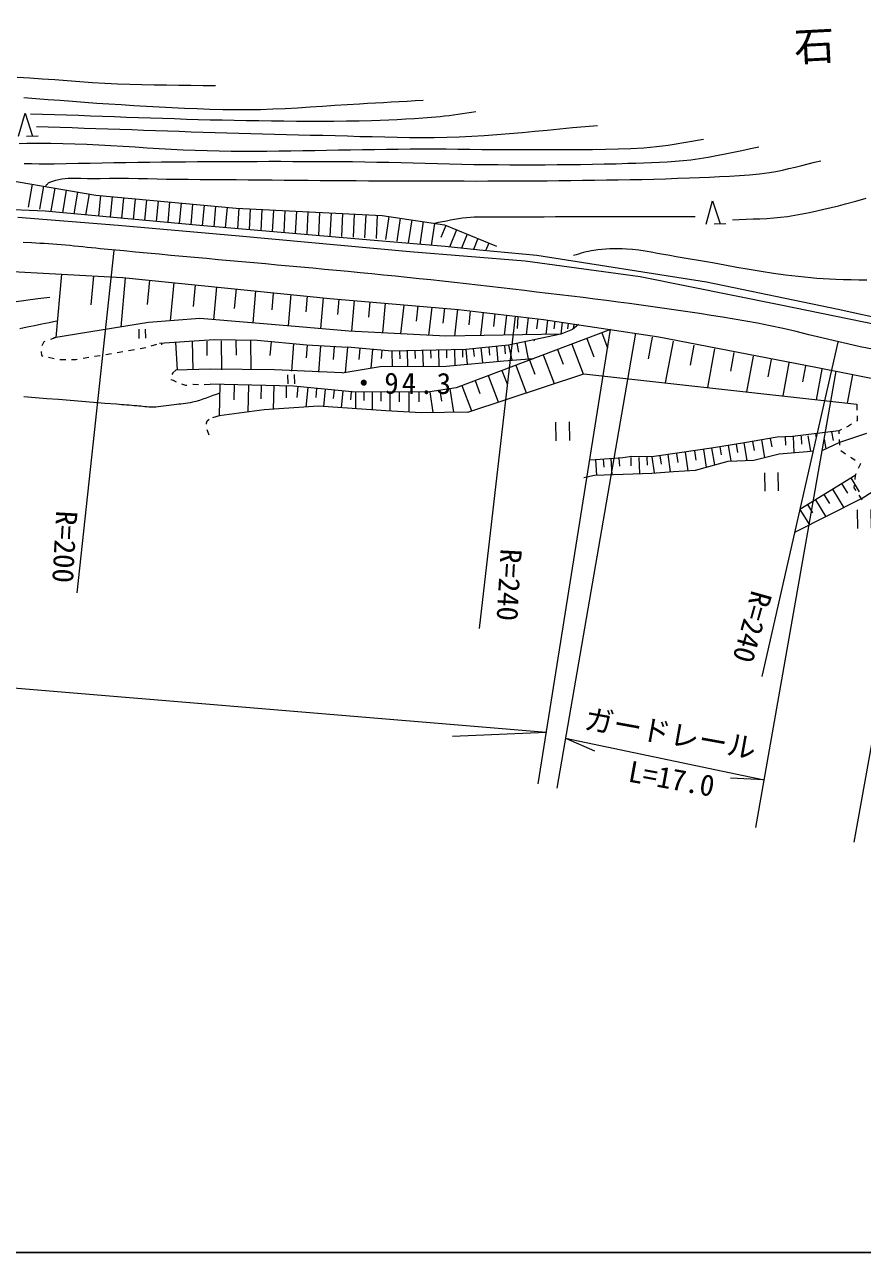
# Model space of a CAD drawing. Units: millimetres, scale not verified. Extents: x 40000 to 680000, y 20000 to 380000.
# Drawn here: x 284268 to 356714, y 205000 to 311168 of the extents above; entities that cross this region are included whole.
import ezdxf
from ezdxf.enums import TextEntityAlignment as Align

# ---------------------------------------------------------------- set-up
doc = ezdxf.new("R2010")
doc.units = ezdxf.units.MM
doc.header["$LTSCALE"] = 1000
doc.linetypes.add('CHAIN', pattern=[18.5, 12, -1.5, 3.5, -1.5])
for name, color, linetype, lineweight in [('M-BGD', 7, 'Continuous', 13), ('M-BMK', 2, 'Continuous', 13), ('M-STR-HTXT', 7, 'Continuous', 13), ('M-TTL-BAND', 7, 'Continuous', 25)]:
    doc.layers.add(name, color=color, linetype=linetype, lineweight=lineweight)
doc.styles.add('ＭＳ ゴシック', font='')
doc.styles.get('ＭＳ ゴシック').set_extended_font_data('MS Gothic')

# ---------------------------------------------------------------- blocks, each defined once
blk = doc.blocks.new('針葉樹林')
at = {"color": 7, "linetype": 'Continuous', "lineweight": 13}
for p, q in [((-0.6, -1), (0, 1)), ((0, 1), (0.6, -1)), ((0.1, -1), (1.1, -1))]:
    blk.add_line(p, q, dxfattribs=at)
blk = doc.blocks.new('田')
at = {"color": 7, "linetype": 'Continuous', "lineweight": 13}
for p, q in [((-0.75, 1), (-0.75, -1)), ((0.75, -1), (0.75, 1))]:
    blk.add_line(p, q, dxfattribs=at)

msp = doc.modelspace()

# ---------------------------------------------------------------- linework, layer by layer
at = {"layer": 'M-BGD'}
for p, q in [((284914, 297356), (284580, 295384)), ((285900, 297190), (285566, 295218)), ((286886, 297023), (286552, 295051)), ((287872, 296856), (287538, 294884)), ((288858, 296689), (288537, 294791)), ((289844, 296522), (289535, 294699)), ((290834, 296385), (290668, 294595)), ((291829, 296292), (291663, 294504)), ((286051, 295020), (281525, 295219)), ((292825, 296200), (292659, 294412)), ((293821, 296108), (293655, 294321)), ((294816, 296015), (294651, 294229)), ((295812, 295923), (295647, 294137)), ((296808, 295831), (296642, 294046)), ((297804, 295739), (297638, 293954)), ((298799, 295646), (298634, 293862)), ((299795, 295554), (299630, 293772)), ((300791, 295462), (300626, 293688)), ((301787, 295369), (301623, 293603)), ((302783, 295286), (302693, 293512)), ((303782, 295235), (303690, 293428)), ((304780, 295184), (304687, 293343)), ((283682, 294522), (292350, 293826)), ((299430, 293789), (286051, 295020)), ((305779, 295133), (305684, 293258)), ((306778, 295082), (306680, 293174)), ((307776, 295031), (307677, 293089)), ((308775, 294980), (308674, 293004)), ((309774, 294929), (309672, 292932)), ((310773, 294879), (310671, 292881)), ((311771, 294828), (311669, 292830)), ((312770, 294777), (312668, 292779)), ((313769, 294726), (313667, 292728)), ((314767, 294675), (314666, 292678)), ((315760, 294568), (315465, 292590)), ((316750, 294420), (316454, 292442)), ((317739, 294273), (317443, 292295)), ((318728, 294125), (318435, 292165)), ((292350, 293826), (302836, 292897)), ((314507, 292509), (299430, 293789)), ((319717, 293978), (319433, 292078)), ((320697, 293798), (320271, 292762)), ((321622, 293418), (321012, 291932)), ((322547, 293039), (322047, 291821)), ((302836, 292897), (317578, 291543)), ((320631, 291973), (314507, 292509)), ((323599, 291655), (320631, 291973)), ((323472, 292659), (323083, 291711)), ((324397, 292279), (324121, 291606)), ((317578, 291543), (327561, 290730)), ((328572, 291189), (323599, 291655)), ((343232, 288886), (328572, 291189)), ((282180, 289886), (292743, 289306)), ((327561, 290730), (337506, 289376)), ((287461, 289596), (286968, 284101)), ((290217, 289445), (289991, 286927)), ((292972, 289282), (292589, 285016)), ((292743, 289306), (310658, 287487)), ((295068, 289070), (294878, 286962)), ((297163, 288857), (296866, 285549)), ((337506, 289376), (349656, 286938)), ((354606, 286544), (343232, 288886)), ((299017, 288669), (298848, 286788)), ((300871, 288481), (300616, 285644)), ((302556, 288310), (302405, 286631)), ((304241, 288139), (303992, 285363)), ((305770, 287952), (305638, 286489)), ((307303, 287814), (307060, 285108)), ((308696, 287689), (308575, 286340)), ((310088, 287545), (309848, 284876)), ((310658, 287487), (321783, 286539)), ((311431, 287421), (311313, 286104)), ((312776, 287307), (312537, 284653)), ((314111, 287193), (313993, 285872)), ((315447, 287083), (315216, 284513)), ((317065, 286916), (316781, 284428)), ((318274, 286838), (318124, 285526)), ((319480, 286735), (319201, 284296)), ((349656, 286938), (363547, 284075)), ((299417, 285743), (294990, 285406)), ((308013, 285029), (299417, 285743)), ((320591, 286641), (320445, 285360)), ((321703, 286549), (321438, 284228)), ((321783, 286539), (329135, 285668)), ((322811, 286417), (322672, 285200)), ((323918, 286286), (323688, 284269)), ((324932, 286166), (324804, 285047)), ((325946, 286046), (325747, 284306)), ((326907, 285909), (326847, 284894)), ((327802, 285826), (327632, 284339)), ((328636, 285728), (328536, 284853)), ((329135, 285668), (339118, 284179)), ((329469, 285619), (329326, 284370)), ((361654, 284985), (354606, 286544)), ((294990, 285406), (286792, 284076)), ((312311, 284671), (308013, 285029)), ((320698, 284215), (312311, 284671)), ((334929, 284804), (321591, 279768)), ((330114, 285522), (330037, 284849)), ((330759, 285426), (330641, 284393)), ((331636, 284810), (330643, 284393)), ((331260, 285351), (331205, 284864)), ((332172, 285227), (331636, 284810)), ((331757, 285235), (331712, 284847)), ((285920, 283734), (285767, 283377)), ((286025, 283771), (285920, 283734)), ((286968, 284104), (286497, 283938)), ((295223, 283387), (295697, 283546)), ((295941, 283628), (300665, 283926)), ((296099, 283638), (296109, 283486)), ((297313, 283715), (297466, 281287)), ((298770, 283784), (298807, 281301)), ((300017, 283802), (300035, 282558)), ((300665, 283926), (304377, 283866)), ((301264, 283821), (301301, 281327)), ((302533, 283839), (302552, 282590)), ((303802, 283858), (303840, 281320)), ((304377, 283866), (308665, 283469)), ((305579, 283757), (305487, 282549)), ((307528, 283575), (307346, 281199)), ((308665, 283469), (312179, 283271)), ((330643, 284393), (320698, 284215)), ((330641, 284393), (326124, 283440)), ((326819, 283586), (326975, 282844)), ((327513, 283733), (327826, 282254)), ((328303, 283900), (328320, 283819)), ((331596, 283546), (332572, 280961)), ((332889, 284034), (333497, 282424)), ((334181, 284521), (334676, 283212)), ((338536, 284129), (338186, 282263)), ((339118, 284179), (352680, 281548)), ((340335, 283792), (339661, 280192)), ((285699, 282895), (285721, 282540)), ((285721, 282540), (285862, 282509)), ((290310, 282486), (290803, 282567)), ((291296, 282649), (291790, 282730)), ((292283, 282811), (292776, 282893)), ((293269, 282979), (293761, 283066)), ((294254, 283153), (294746, 283240)), ((308691, 283468), (308606, 282347)), ((309858, 283402), (309684, 281118)), ((311025, 283336), (310939, 282218)), ((312179, 283271), (311976, 281089)), ((316030, 282914), (312179, 283271)), ((313270, 283170), (313182, 282221)), ((314360, 283068), (314211, 281456)), ((315167, 282994), (315101, 282291)), ((322412, 283082), (316030, 282914)), ((316030, 282914), (316065, 281597)), ((316688, 282931), (316706, 282267)), ((317347, 282948), (317382, 281609)), ((318016, 282966), (318034, 282290)), ((318686, 282984), (318722, 281620)), ((319368, 283002), (319386, 282314)), ((320050, 283020), (320086, 281632)), ((320744, 283038), (320762, 282340)), ((321437, 283057), (321473, 281706)), ((322120, 283075), (322137, 282408)), ((326124, 283440), (322412, 283082)), ((322412, 283082), (322535, 281804)), ((323069, 283145), (323133, 282481)), ((323725, 283209), (323849, 281925)), ((324397, 283273), (324463, 282593)), ((325070, 283338), (325194, 282048)), ((325757, 283404), (325824, 282708)), ((326124, 283440), (326397, 282147)), ((329116, 282609), (330052, 280129)), ((330356, 283077), (330834, 281811)), ((342135, 283455), (341810, 281722)), ((343935, 283118), (343310, 279784)), ((345601, 282806), (345301, 281200)), ((347268, 282494), (346690, 279406)), ((286351, 282403), (286840, 282298)), ((287331, 282221), (287831, 282221)), ((288331, 282221), (288706, 282221)), ((288706, 282221), (288830, 282242)), ((289323, 282323), (289816, 282404)), ((300308, 281385), (297350, 281286)), ((305886, 281306), (300308, 281385)), ((311722, 281048), (315012, 281588)), ((315012, 281588), (320735, 281638)), ((320735, 281638), (325697, 282095)), ((325697, 282095), (328260, 282286)), ((326736, 281711), (327635, 279331)), ((327926, 282160), (328385, 280945)), ((348812, 282205), (348534, 280718)), ((350356, 281916), (349821, 279056)), ((351786, 281648), (351528, 280271)), ((352680, 281548), (364366, 279226)), ((353216, 281380), (352720, 278732)), ((296919, 280485), (296925, 280470)), ((296925, 280470), (297105, 280410)), ((297095, 281057), (297013, 280923)), ((297350, 281286), (297095, 281057)), ((297105, 280410), (297364, 280271)), ((311722, 281048), (305886, 281306)), ((322583, 277664), (332628, 280979)), ((323217, 280382), (323638, 279267)), ((324357, 280812), (325217, 278533)), ((325547, 281262), (325986, 280097)), ((332628, 280979), (356231, 278339)), ((355865, 280884), (355405, 278431)), ((297829, 280092), (298169, 279982)), ((298169, 279982), (298311, 279999)), ((298807, 280059), (298836, 280062)), ((298836, 280062), (299307, 280046)), ((299806, 280039), (300305, 280070)), ((307534, 279911), (300308, 280070)), ((301156, 280051), (301096, 277330)), ((302387, 280024), (302359, 278716)), ((303618, 279997), (303567, 277657)), ((304712, 279973), (304687, 278811)), ((305807, 279949), (305761, 277899)), ((306901, 279925), (306878, 278899)), ((312874, 279395), (307534, 279911)), ((307890, 279877), (307797, 278919)), ((308760, 279793), (308595, 278091)), ((309515, 279720), (309439, 278926)), ((310271, 279647), (310125, 278135)), ((311027, 279573), (310955, 278830)), ((311782, 279500), (311641, 278037)), ((312514, 279430), (312444, 278710)), ((319305, 279415), (312874, 279395)), ((312874, 279395), (312878, 277946)), ((313593, 279397), (313595, 278654)), ((314311, 279399), (314316, 277849)), ((315079, 279402), (315082, 278608)), ((315847, 279404), (315852, 277750)), ((316666, 279407), (316669, 278559)), ((317486, 279409), (317491, 277664)), ((318348, 279412), (318350, 278547)), ((321591, 279768), (319305, 279415)), ((319305, 279415), (319583, 277622)), ((320174, 279549), (320319, 278611)), ((321043, 279684), (321358, 277647)), ((322078, 279952), (322902, 277769)), ((309678, 278164), (304993, 277847)), ((315514, 277767), (309678, 278164)), ((356231, 278339), (356242, 277839)), ((301102, 277330), (300506, 277172)), ((304993, 277847), (301102, 277330)), ((318571, 277608), (315514, 277767)), ((322583, 277664), (318571, 277608)), ((356253, 277339), (356262, 276911)), ((300010, 276709), (300060, 276898)), ((300010, 276622), (300010, 276709)), ((300239, 275664), (300056, 276129)), ((300060, 276898), (300227, 277038)), ((354665, 276044), (350675, 275548)), ((354891, 276149), (354665, 276044)), ((354665, 276044), (354679, 275793)), ((355508, 276435), (355345, 276359)), ((355778, 276606), (355508, 276435)), ((356262, 276911), (356201, 276873)), ((346506, 275012), (343668, 274535)), ((346459, 275004), (346715, 273481)), ((349345, 275488), (346506, 275012)), ((347220, 275131), (347354, 274338)), ((347982, 275259), (348237, 273736)), ((348743, 275387), (348866, 274657)), ((350675, 275548), (349345, 275488)), ((350026, 275518), (350057, 274813)), ((350719, 275550), (350781, 274163)), ((351412, 275581), (351442, 274900)), ((352005, 275607), (352223, 274282)), ((352668, 275716), (352711, 275452)), ((353243, 274334), (354749, 275061)), ((353415, 275309), (353551, 274483)), ((354047, 275942), (354170, 275197)), ((354706, 275294), (354733, 274795)), ((354749, 275061), (357091, 275835)), ((341087, 274158), (338506, 273781)), ((339883, 273982), (340101, 272492)), ((340628, 274091), (340742, 273315)), ((343668, 274535), (341087, 274158)), ((341373, 274200), (341609, 272587)), ((342180, 274318), (342300, 273494)), ((342986, 274436), (343212, 272892)), ((343668, 274535), (343910, 273089)), ((344391, 274656), (344505, 273973)), ((345114, 274778), (345339, 273432)), ((345786, 274891), (345907, 274174)), ((347320, 273503), (349504, 274059)), ((349504, 274059), (351926, 274257)), ((351926, 274257), (352449, 274300)), ((354848, 274345), (355259, 274060)), ((333623, 273543), (333129, 273498)), ((336005, 273701), (333623, 273543)), ((333623, 273543), (333713, 272199)), ((334295, 273587), (334340, 272907)), ((334966, 273632), (335058, 272253)), ((335656, 273678), (335702, 272980)), ((336789, 273811), (336005, 273701)), ((336681, 273723), (336703, 273021)), ((338506, 273781), (336789, 273811)), ((337379, 273745), (337424, 272348)), ((338078, 273767), (338100, 273072)), ((338506, 273781), (338708, 272404)), ((339195, 273881), (339300, 273165)), ((342278, 272629), (345097, 273423)), ((345097, 273423), (347320, 273503)), ((355670, 273775), (355786, 273695)), ((355786, 273695), (356082, 273492)), ((356540, 273179), (356350, 272776)), ((356495, 273210), (356540, 273179)), ((332625, 272000), (333544, 272193)), ((333544, 272193), (336025, 272292)), ((336025, 272292), (338506, 272391)), ((338506, 272391), (340392, 272510)), ((340392, 272510), (342278, 272629)), ((356072, 272185), (351300, 269250)), ((355711, 271964), (356443, 270774)), ((356072, 272185), (356043, 271840)), ((356137, 272324), (356072, 272185)), ((356607, 270151), (360554, 272690)), ((354119, 270984), (355098, 269391)), ((354915, 271474), (355426, 270643)), ((356003, 271342), (355984, 271115)), ((355984, 271115), (356132, 270886)), ((356607, 270151), (350845, 267250)), ((352651, 270081), (353554, 268614)), ((353385, 270532), (353856, 269767)), ((356403, 270466), (356607, 270151)), ((356607, 270151), (356704, 270072)), ((351300, 269250), (352131, 267898)), ((351976, 269665), (352409, 268961))]:
    msp.add_line(p, q, dxfattribs=at)
for points in [[(300773, 305867), (299713, 305884), (298654, 305897), (297594, 305908), (296535, 305920), (295476, 305936), (294416, 305956), (293357, 305984), (292299, 306022), (291214, 306074), (290131, 306140), (289048, 306215), (287965, 306296), (286882, 306378), (285799, 306457), (284716, 306530), (283632, 306593)], [(284201, 304864), (285252, 304785), (286303, 304702), (287353, 304618), (288403, 304533), (289454, 304451), (290505, 304373), (291556, 304303), (292608, 304242), (293706, 304182), (294805, 304121), (295903, 304060), (297002, 304001), (298101, 303947), (299200, 303899), (300299, 303861), (301398, 303832), (302498, 303817), (303597, 303816), (304669, 303833), (305740, 303868), (306811, 303918), (307881, 303977), (308952, 304045), (310022, 304116), (311092, 304188), (312162, 304257), (313232, 304319), (313919, 304357), (314606, 304395), (315293, 304434), (315979, 304473), (316666, 304512), (317353, 304551), (318040, 304590), (318727, 304629)], [(284787, 303461), (285823, 303428), (286859, 303393), (287895, 303357), (288931, 303321), (289967, 303283), (291003, 303246), (292039, 303208), (293076, 303171), (294112, 303134), (295148, 303098), (296184, 303064), (297220, 303031), (298256, 302999), (299292, 302970), (300328, 302943), (301365, 302919), (302401, 302898), (303438, 302880), (304521, 302864), (305605, 302849), (306688, 302835), (307772, 302825), (308855, 302819), (309939, 302818), (311022, 302823), (312106, 302834), (313189, 302853), (314272, 302880), (315013, 302904), (315754, 302932), (316495, 302965), (317235, 303004), (317975, 303049), (318715, 303101), (319454, 303161), (320192, 303229), (320581, 303270), (320968, 303318), (321355, 303370), (321742, 303426), (322128, 303484), (322515, 303542), (322901, 303599), (323288, 303654)], [(285293, 302353), (286322, 302321), (287352, 302288), (288381, 302254), (289411, 302220), (290440, 302185), (291470, 302150), (292499, 302115), (293529, 302080), (294558, 302044), (295588, 302009), (296617, 301975), (297647, 301940), (298677, 301906), (299706, 301873), (300736, 301840), (301765, 301809), (302795, 301778), (303825, 301748), (304854, 301719), (305884, 301692), (306914, 301666), (307944, 301641), (308973, 301618), (310045, 301593), (311118, 301564), (312190, 301534), (313262, 301503), (314335, 301475), (315407, 301449), (316479, 301429), (317551, 301416), (318624, 301411), (319696, 301416), (320767, 301433), (321839, 301463), (322930, 301510), (324021, 301574), (325110, 301651), (326199, 301739), (327287, 301835), (328375, 301938), (329463, 302043), (330551, 302150), (331638, 302255), (332726, 302356), (333815, 302450)], [(283799, 300881), (284461, 300902), (285501, 300914), (286541, 300910), (287581, 300891), (288621, 300859), (289661, 300816), (290700, 300765), (291740, 300708), (292780, 300647), (293819, 300583), (294859, 300518), (295899, 300456), (296938, 300398), (297978, 300345), (299018, 300301), (300059, 300266), (301099, 300244), (302131, 300232), (303163, 300227), (304196, 300227), (305228, 300231), (306260, 300240), (307292, 300253), (308324, 300268), (309357, 300285), (310389, 300304), (311421, 300323), (312453, 300342), (313486, 300361), (314518, 300378), (315550, 300393), (316582, 300405), (317615, 300414), (318647, 300418), (319678, 300418), (320709, 300412), (321740, 300403), (322772, 300391), (323803, 300379), (324834, 300368), (325865, 300359), (326896, 300354), (327928, 300354), (328959, 300360), (330064, 300367), (331171, 300370), (332277, 300372), (333383, 300377), (334489, 300391), (335594, 300417), (336699, 300460), (337802, 300523), (338903, 300612), (339414, 300668), (339924, 300737), (340432, 300818), (340939, 300906), (341446, 300999), (341952, 301092), (342459, 301184), (342966, 301270)], [(347764, 300554), (347030, 300411), (346297, 300260), (345564, 300107), (344831, 299955), (344097, 299809), (343361, 299673), (342623, 299552), (341883, 299451), (341204, 299377), (340523, 299318), (339842, 299273), (339159, 299237), (338476, 299208), (337793, 299185), (337110, 299163), (336427, 299141), (335407, 299110), (334387, 299084), (333367, 299063), (332347, 299047), (331327, 299034), (330307, 299026), (329287, 299021), (328266, 299019), (327246, 299019), (326226, 299021), (325206, 299025), (324158, 299034), (323110, 299048), (322062, 299068), (321014, 299091), (319967, 299117), (318919, 299144), (317872, 299173), (316824, 299201), (315776, 299227), (314729, 299251), (313681, 299271), (312633, 299287), (311585, 299296), (310554, 299302), (309523, 299306), (308492, 299310), (307461, 299312), (306430, 299313), (305399, 299313), (304368, 299312), (303336, 299309), (302305, 299306), (301274, 299301), (300243, 299295), (299212, 299288), (298181, 299279), (297150, 299270), (296119, 299259), (295088, 299246), (294057, 299233), (293026, 299218), (291995, 299202), (290964, 299185), (289933, 299166), (288902, 299147), (287871, 299125), (286840, 299103), (286188, 299097), (285534, 299104), (284880, 299114), (284226, 299119)], [(264265, 298129), (271477, 298430), (279994, 298189), (290439, 296421), (302573, 295296), (315188, 294654), (320571, 293850), (325071, 292002)], [(286045, 297165), (286094, 297217), (286142, 297271), (286190, 297325), (286239, 297378), (286290, 297428), (286343, 297473), (286401, 297513), (286463, 297545), (286973, 297721), (287501, 297828), (288041, 297882), (288591, 297897), (289146, 297888), (289703, 297868), (290258, 297852), (290806, 297855), (291626, 297873), (292446, 297878), (293266, 297873), (294085, 297860), (294905, 297844), (295725, 297827), (296545, 297812), (297365, 297802), (298404, 297794), (299444, 297785), (300483, 297777), (301522, 297768), (302561, 297759), (303600, 297750), (304640, 297740), (305679, 297731), (306718, 297723), (307757, 297714), (308796, 297705), (309836, 297697), (310875, 297689), (311914, 297682), (312953, 297675), (313992, 297668), (315032, 297663), (316071, 297658), (317110, 297653), (318149, 297650), (319189, 297647), (320214, 297645), (321240, 297643), (322265, 297642), (323291, 297641), (324317, 297642), (325342, 297643), (326368, 297647), (327393, 297651), (328419, 297658), (329445, 297667), (330470, 297678), (331495, 297690), (332521, 297702), (333546, 297714), (334572, 297728), (335597, 297744), (336623, 297762), (337648, 297784), (338673, 297810), (339698, 297840), (340723, 297876), (341747, 297918), (342615, 297953), (343483, 297986), (344351, 298022), (345219, 298063), (346085, 298116), (346950, 298183), (347813, 298271), (348673, 298382), (349236, 298475), (349795, 298585), (350352, 298708), (350906, 298842), (351460, 298980), (352014, 299120), (352568, 299258), (353123, 299388)], [(345472, 294271), (346067, 294305), (346663, 294332), (347259, 294356), (347856, 294382), (348451, 294413), (349046, 294454), (349639, 294508), (350231, 294580), (350867, 294677), (351500, 294789), (352131, 294915), (352760, 295051), (353388, 295196), (354013, 295347), (354638, 295504), (355261, 295664), (356154, 295903), (357043, 296156)], [(342260, 294542), (341254, 294540), (340248, 294538), (339242, 294538), (338236, 294537), (337230, 294537), (336224, 294536), (335218, 294536), (334211, 294536), (333205, 294535), (332199, 294534), (331193, 294532), (330187, 294530), (329181, 294527), (328175, 294522), (327169, 294517), (326163, 294511), (325157, 294503), (324823, 294503), (324489, 294506), (324155, 294510), (323821, 294512), (323487, 294512), (323153, 294505), (322820, 294490), (322487, 294464), (322139, 294425), (321792, 294374), (321446, 294314), (321101, 294248), (320757, 294179), (320412, 294109), (320068, 294041), (319722, 293977)], [(357081, 289059), (356413, 289063), (355743, 289082), (355075, 289105), (354410, 289125), (353866, 289143), (353323, 289173), (352781, 289213), (352239, 289261), (351697, 289317), (351156, 289378), (350616, 289443), (350076, 289511), (349018, 289656), (347963, 289817), (346909, 289991), (345857, 290174), (344805, 290362), (343754, 290552), (342702, 290740), (341650, 290923), (340596, 291098), (340060, 291189), (339525, 291286), (338990, 291386), (338455, 291483), (337918, 291573), (337381, 291651), (336842, 291714), (336301, 291756), (335948, 291771), (335594, 291778), (335240, 291777), (334886, 291767), (334532, 291748), (334179, 291721), (333827, 291685), (333476, 291640), (333255, 291603), (333036, 291558), (332818, 291506), (332602, 291449), (332385, 291389), (332169, 291329), (331952, 291270), (331735, 291214)], [(286458, 287581), (285421, 287439), (284384, 287299), (283346, 287162)], [(287038, 285511), (286402, 285383), (285766, 285256), (285130, 285128), (284494, 285001), (283858, 284873)], [(301142, 279287), (300848, 279186), (300555, 279082), (300262, 278975), (299970, 278869), (299676, 278767), (299381, 278671), (299083, 278583), (298782, 278507), (298586, 278466), (298389, 278433), (298191, 278405), (297992, 278381), (297793, 278359), (297594, 278339), (297395, 278318), (297196, 278294), (296969, 278264), (296742, 278230), (296515, 278196), (296288, 278163), (296061, 278133), (295834, 278108), (295606, 278091), (295377, 278081), (295200, 278083), (295023, 278091), (294847, 278105), (294670, 278122), (294494, 278142), (294318, 278162), (294141, 278181), (293965, 278198), (293747, 278215), (293529, 278232), (293312, 278250), (293094, 278267), (292877, 278284), (292659, 278300), (292441, 278317), (292223, 278333), (291221, 278409), (290218, 278488), (289215, 278570), (288213, 278654), (287210, 278737), (286207, 278820), (285205, 278900), (284202, 278977)]]:
    msp.add_lwpolyline(points, dxfattribs=at)
at = {"layer": 'M-BMK', "linetype": 'CHAIN'}
msp.add_lwpolyline([(357587, 283094), (356527, 283309), (355412, 283550), (354300, 283809), (353191, 284078), (352082, 284351), (350973, 284620), (349862, 284880), (348747, 285122), (347628, 285340), (346628, 285519), (345627, 285693), (344625, 285861), (343623, 286024), (342620, 286182), (341616, 286335), (340611, 286485), (339606, 286630), (338600, 286772), (337593, 286911), (336586, 287046), (335579, 287178), (334571, 287307), (333563, 287434), (332554, 287559), (331546, 287682), (330537, 287804), (329528, 287924), (328519, 288042), (327509, 288161), (326500, 288278), (325491, 288395), (324482, 288512), (323473, 288629), (322454, 288747), (321434, 288862), (320415, 288974), (319395, 289084), (318375, 289193), (317354, 289299), (316334, 289403), (315313, 289506), (314292, 289607), (313272, 289707), (312250, 289805), (311229, 289902), (310208, 289998), (309186, 290094), (308165, 290188), (307143, 290282), (306121, 290375), (305100, 290467), (304078, 290560), (303056, 290652), (302034, 290744), (301013, 290836), (299991, 290928), (298969, 291021), (297947, 291114), (296926, 291208), (295904, 291302), (294883, 291397), (293861, 291494), (292840, 291591), (291819, 291689), (290798, 291789), (290424, 291827), (290050, 291865), (289676, 291905), (289302, 291944), (288927, 291983), (288553, 292020), (288179, 292056), (287804, 292089), (287437, 292119), (287070, 292149), (286702, 292176), (286335, 292203), (285967, 292228), (285599, 292251), (285231, 292272), (284863, 292292), (284159, 292325)], dxfattribs=at)
at = {"layer": 'M-STR-HTXT'}
for p, q in [((291991, 291644), (288780, 262043)), ((323604, 258947), (326713, 285955)), ((328673, 245520), (334929, 284804)), ((337087, 284482), (330289, 245143)), ((354589, 283702), (348011, 254797)), ((347488, 241738), (354453, 281187)), ((362947, 279407), (355982, 240481)), ((329382, 249969), (153850, 264549)), ((329382, 249969), (321263, 249603)), ((331038, 249478), (348219, 245876)), ((331038, 249478), (333558, 248364)), ((348219, 245876), (345292, 245994))]:
    msp.add_line(p, q, dxfattribs=at)
at = {"layer": 'M-TTL-BAND'}
msp.add_line((40000, 205000), (579000, 205000), dxfattribs=at)

# ---------------------------------------------------------------- block references
at = {"layer": 'M-BGD', "rotation": 1.10932}
for name, p, xscale, yscale in [('針葉樹林', (284326, 302515), 1000, 1000), ('針葉樹林', (343780, 294932), 1000, 1000), ('田', (294442, 284438), 400, 400), ('田', (307315, 280498), 400, 400), ('田', (330789, 275995), 800, 800), ('田', (348854, 271628), 800, 800), ('田', (356874, 268412), 800, 800)]:
    msp.add_blockref(name, p, dxfattribs=dict(at, xscale=xscale, yscale=yscale))

# ---------------------------------------------------------------- texts
at = {"layer": 'M-BGD', "attachment_point": 8, "style": 'ＭＳ ゴシック'}
for s, insert, char_height, rotation in [('\\T1.3;石\\~町', (356568, 307978), 2566, 3.035), ('\\T1.21;・94.3', (316874, 279211), 1833, 359.749)]:
    msp.add_mtext(s, dxfattribs=dict(at, insert=insert, char_height=char_height, rotation=rotation))
at = {"layer": 'M-STR-HTXT', "style": 'ＭＳ ゴシック'}
for s, rotation, p in [('R=200', 266.831, (286290, 266086)), ('R=240', 266.831, (324713, 262797)), ('R=240', 254.397, (345782, 259476))]:
    msp.add_text(s, height=1833, rotation=rotation, dxfattribs=at).set_placement(p, align=Align.BOTTOM_CENTER)
for s, rotation, p in [('ガードレール', 349.763, (332473, 249756)), ('L=17.0', 349.764, (336276, 245185))]:
    msp.add_text(s, height=1833, rotation=rotation, dxfattribs=at).set_placement(p, align=Align.BOTTOM_LEFT)

doc.saveas('drawing.dxf')
